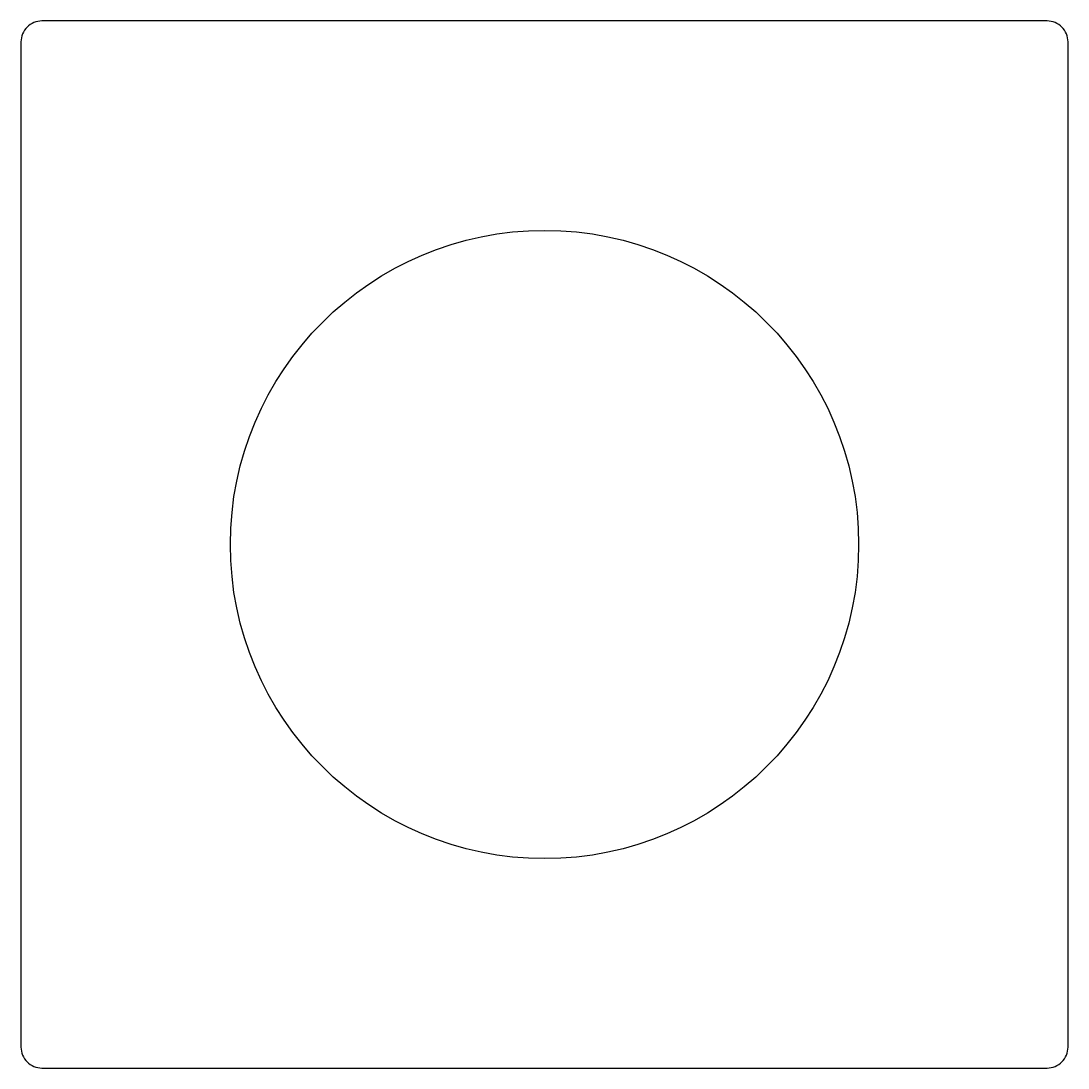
# Model space of a CAD drawing. Extents: x 242.5 to 267.5, y 233.4 to 258.4.
import ezdxf

# ---------------------------------------------------------------- set-up
doc = ezdxf.new("R2010")
doc.units = 0
doc.layers.add('ANA', color=220, linetype='CONTINUOUS')

msp = doc.modelspace()

# ---------------------------------------------------------------- linework, layer by layer
at = {"layer": 'ANA'}
msp.add_lwpolyline([(267.54, 257.927, 0.414214), (267.04, 258.427), (243.04, 258.427, 0.414214), (242.54, 257.927), (242.54, 233.927, 0.414214), (243.04, 233.427), (267.04, 233.427, 0.414214), (267.54, 233.927)], format="xyb", close=True, dxfattribs=at)
msp.add_circle((255.04, 245.927), 7.5, dxfattribs=at)

doc.saveas('drawing.dxf')
